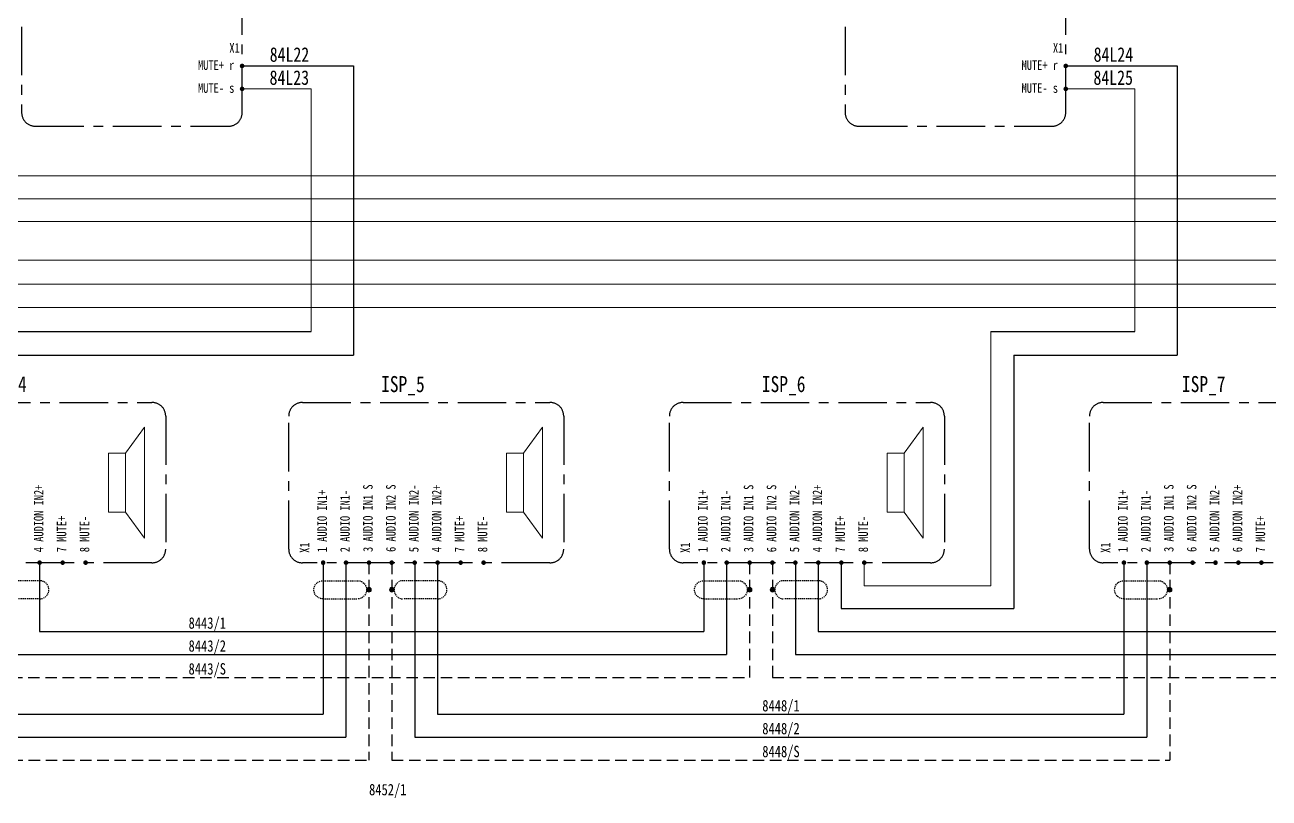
# Model space of a CAD drawing. Header units: millimetres. Extents: x 602 to 1213, y -129 to 311.
# Drawn here: x 907.6 to 1070.5, y -3.4 to 97.9 of the extents above; entities that cross this region are included whole.
import ezdxf
from ezdxf.enums import TextEntityAlignment as Align

# ---------------------------------------------------------------- set-up
doc = ezdxf.new("R2010")
doc.units = ezdxf.units.MM
doc.linetypes.add('CENTER', pattern=[50.8, 31.75, -6.35, 6.35, -6.35])
doc.linetypes.add('HIDDEN', pattern=[0.375, 0.25, -0.125])
for name, color, linetype, lineweight in [('1', 7, 'Continuous', 15), ('7', 7, 'Continuous', 15), ('ADDRESS', 85, 'Continuous', 15), ('GND', 252, 'Continuous', 15), ('LINE', 7, 'Continuous', 15), ('TEXT', 7, 'Continuous', 15)]:
    doc.layers.add(name, color=color, linetype=linetype, lineweight=lineweight)
for name, color, linetype in [('AUDIO+', 26, 'Continuous'), ('AUDIO-', 30, 'Continuous'), ('PA+', 116, 'Continuous'), ('SHIELD', 41, 'Continuous')]:
    doc.layers.add(name, color=color, linetype=linetype)
doc.styles.add('ROMANS', font='txt', dxfattribs={"height": 0.2})

# ---------------------------------------------------------------- blocks, each defined once
blk = doc.blocks.new('BALL')
at = {"layer": 'LINE'}
h = blk.add_hatch(color=256, dxfattribs=at)
h.paths.add_polyline_path([(203.75, 320.23, 0.41419), (203.5, 319.98), (203.75, 319.98)])
h.paths.add_polyline_path([(203.75, 320.23), (203.75, 319.98), (204, 319.98, 0.41419)])
h.paths.add_polyline_path([(204, 319.98, 0.00002), (204, 319.98), (203.5, 319.98, 1.00004)])
blk.add_circle((203.75, 319.98), 0.25, dxfattribs=at)
blk = doc.blocks.new('A$C38FC7A60')
at = {"layer": 'SHIELD', "linetype": 'HIDDEN'}
for p, q in [((-1.98, 10), (-1.98, 2.5)), ((0, 0), (0, 0.52))]:
    blk.add_line(p, q, dxfattribs=at)
for points in [[(-1.98, 10), (-1.98, 10), (-1.94, 10.52), (-1.94, 10.52), (-1.23, 12.78), (1.93, 12.35), (1.98, 10), (1.98, 10), (1.98, 2.5), (1.98, 2.5)], [(1.98, 2.5), (1.98, 2.5), (1.94, 1.98), (1.94, 1.98), (1.34, 0.01), (-1.34, 0.01), (-1.94, 1.98), (-1.94, 1.98), (-1.98, 2.5), (-1.98, 2.5)]]:
    blk.add_open_spline(points, degree=3, knots=[0, 0, 0, 0, 1, 1, 1, 2, 2, 2, 3, 3, 3, 3], dxfattribs=at)
at = {"layer": 'SHIELD', "linetype": 'HIDDEN', "xscale": -2, "yscale": 2, "zscale": 2}
blk.add_blockref('BALL', (407.5, -639.96), dxfattribs=at)

msp = doc.modelspace()

# ---------------------------------------------------------------- linework, layer by layer
for p, q in [((873.69, 57.74), (945.09, 57.74)), ((1034.08, 57.74), (1052.92, 57.74))]:
    msp.add_line(p, q)
at = {"color": 1, "linetype": 'CENTER', "ltscale": 0.2}
for points in [[(934.29, 180.7), (909.01, 180.7, 0.414214), (907.21, 178.9), (907.21, 86.4, 0.414214), (909.01, 84.6), (934.29, 84.6, 0.414214), (936.09, 86.4), (936.09, 178.9, 0.414214)], [(1042.09, 180.7), (1016.81, 180.7, 0.414214), (1015.01, 178.9), (1015.01, 86.4, 0.414214), (1016.81, 84.6), (1042.09, 84.6, 0.414214), (1043.89, 86.4), (1043.89, 178.9, 0.414214)], [(890.07, 29.24), (890.07, 46.64, -0.414214), (891.87, 48.44), (924.27, 48.44, -0.414214), (926.07, 46.64), (926.07, 29.24, -0.414214), (924.27, 27.44), (891.87, 27.44, -0.414214)], [(942.17, 29.24), (942.17, 46.64, -0.414214), (943.97, 48.44), (976.37, 48.44, -0.414214), (978.17, 46.64), (978.17, 29.24, -0.414214), (976.37, 27.44), (943.97, 27.44, -0.414214)], [(992, 29.24), (992, 46.64, -0.414214), (993.8, 48.44), (1026.2, 48.44, -0.414214), (1028, 46.64), (1028, 29.24, -0.414214), (1026.2, 27.44), (993.8, 27.44, -0.414214)], [(1046.99, 29.24), (1046.99, 46.64, -0.414214), (1048.79, 48.44), (1081.19, 48.44, -0.414214), (1082.99, 46.64), (1082.99, 29.24, -0.414214), (1081.19, 27.44), (1048.79, 27.44, -0.414214)]]:
    msp.add_lwpolyline(points, format="xyb", close=True, dxfattribs=at)
at = {"const_width": 0.3}
for points in [[(936.22, 92.49, 1), (935.92, 92.49, 1)], [(1044.04, 92.49, 1), (1043.74, 92.49, 1)], [(936.22, 89.49, -1), (935.92, 89.49, -1)], [(936.22, 89.49, -1), (935.92, 89.49, -1)], [(1044.04, 89.49, -1), (1043.74, 89.49, -1)], [(1044.04, 89.49, -1), (1043.74, 89.49, -1)], [(909.56, 27.31, -1), (909.56, 27.61, -1)], [(912.58, 27.31, 1), (912.58, 27.61, 1)], [(915.58, 27.31, 1), (915.58, 27.61, 1)], [(946.68, 27.31, 1), (946.68, 27.61, 1)], [(949.68, 27.31, 1), (949.68, 27.61, 1)], [(952.68, 27.31, 1), (952.68, 27.61, 1)], [(955.66, 27.31, -1), (955.66, 27.61, -1)], [(958.66, 27.31, -1), (958.66, 27.61, -1)], [(961.66, 27.31, -1), (961.66, 27.61, -1)], [(964.68, 27.31, 1), (964.68, 27.61, 1)], [(967.68, 27.31, 1), (967.68, 27.61, 1)], [(996.51, 27.31, 1), (996.51, 27.61, 1)], [(999.51, 27.31, 1), (999.51, 27.61, 1)], [(1002.51, 27.31, 1), (1002.51, 27.61, 1)], [(1005.49, 27.31, -1), (1005.49, 27.61, -1)], [(1008.49, 27.31, -1), (1008.49, 27.61, -1)], [(1011.49, 27.31, -1), (1011.49, 27.61, -1)], [(1014.51, 27.31, 1), (1014.51, 27.61, 1)], [(1017.51, 27.31, 1), (1017.51, 27.61, 1)], [(1051.5, 27.31, 1), (1051.5, 27.61, 1)], [(1054.5, 27.31, 1), (1054.5, 27.61, 1)], [(1057.5, 27.31, 1), (1057.5, 27.61, 1)], [(1060.49, 27.31, -1), (1060.49, 27.61, -1)], [(1063.49, 27.31, -1), (1063.49, 27.61, -1)], [(1066.49, 27.31, -1), (1066.49, 27.61, -1)], [(1069.5, 27.31, 1), (1069.5, 27.61, 1)]]:
    msp.add_lwpolyline(points, format="xyb", close=True, dxfattribs=at)
at = {"layer": '1'}
for p, q in [((936.09, 89.49), (945.09, 89.49)), ((1043.92, 89.49), (1052.92, 89.49)), ((1017.51, 24.44), (1034.08, 24.44))]:
    msp.add_line(p, q, dxfattribs=at)
at = {"layer": '7'}
for p, q in [((945.09, 89.49), (945.09, 57.74)), ((1052.92, 89.49), (1052.92, 57.74)), ((1034.08, 57.74), (1034.08, 24.44)), ((1017.51, 27.34), (1017.51, 24.44))]:
    msp.add_line(p, q, dxfattribs=at)
at = {"layer": '7', "color": 0}
for p, q in [((923.3, 45.21), (920.79, 41.79)), ((923.3, 30.66), (923.3, 45.21)), ((975.41, 45.21), (972.89, 41.79)), ((975.41, 30.66), (975.41, 45.21)), ((1025.24, 45.21), (1022.72, 41.79)), ((1025.24, 30.66), (1025.24, 45.21)), ((918.57, 34.08), (918.57, 41.79)), ((918.57, 41.79), (920.79, 41.79)), ((920.79, 41.79), (920.79, 34.08)), ((970.67, 34.08), (970.67, 41.79)), ((970.67, 41.79), (972.89, 41.79)), ((972.89, 41.79), (972.89, 34.08)), ((1020.5, 34.08), (1020.5, 41.79)), ((1020.5, 41.79), (1022.72, 41.79)), ((1022.72, 41.79), (1022.72, 34.08)), ((920.79, 34.08), (918.57, 34.08)), ((920.79, 34.08), (923.3, 30.66)), ((972.89, 34.08), (970.67, 34.08)), ((972.89, 34.08), (975.41, 30.66)), ((1022.72, 34.08), (1020.5, 34.08)), ((1022.72, 34.08), (1025.24, 30.66))]:
    msp.add_line(p, q, dxfattribs=at)
at = {"layer": 'ADDRESS'}
for p, q in [((707.9, 75.11), (1122.2, 75.11)), ((707.9, 72.11), (1122.2, 72.11)), ((707.93, 63.91), (1122.23, 63.91)), ((707.81, 60.88), (1122.2, 60.88))]:
    msp.add_line(p, q, dxfattribs=at)
at = {"layer": 'AUDIO+'}
for p, q in [((909.57, 27.44), (909.57, 18.44)), ((946.67, 27.44), (946.67, 7.62)), ((961.67, 27.44), (961.67, 7.62)), ((996.5, 27.44), (996.5, 18.44)), ((1011.5, 27.44), (1011.5, 18.44)), ((1051.49, 27.44), (1051.49, 7.62)), ((909.57, 18.44), (996.5, 18.44)), ((1011.5, 18.44), (1094.75, 18.44)), ((851.12, 7.62), (946.67, 7.62)), ((961.67, 7.62), (1051.49, 7.62))]:
    msp.add_line(p, q, dxfattribs=at)
at = {"layer": 'AUDIO-'}
for p, q in [((949.67, 27.44), (949.67, 4.62)), ((958.67, 27.44), (958.67, 4.62)), ((999.5, 27.44), (999.5, 15.44)), ((1008.5, 27.44), (1008.5, 15.44)), ((1054.49, 27.44), (1054.49, 4.62)), ((906.57, 15.44), (999.5, 15.44)), ((1008.5, 15.44), (1097.75, 15.44)), ((848.12, 4.62), (949.67, 4.62)), ((958.67, 4.62), (1054.49, 4.62))]:
    msp.add_line(p, q, dxfattribs=at)
at = {"layer": 'GND'}
for p, q in [((1122.2, 78.11), (707.9, 78.11)), ((707.9, 67.06), (1122.2, 67.06))]:
    msp.add_line(p, q, dxfattribs=at)
at = {"layer": 'PA+'}
for p, q in [((936.09, 92.49), (950.66, 92.49)), ((950.66, 92.49), (950.66, 54.61)), ((1043.92, 92.49), (1058.48, 92.49)), ((1058.48, 92.49), (1058.48, 54.61)), ((876.69, 54.61), (950.66, 54.61)), ((1037.08, 54.61), (1037.08, 21.44)), ((1037.08, 54.61), (1058.48, 54.61)), ((1014.51, 27.44), (1014.51, 21.44)), ((1014.51, 21.44), (1037.08, 21.44))]:
    msp.add_line(p, q, dxfattribs=at)
at = {"layer": 'SHIELD', "linetype": 'HIDDEN', "ltscale": 6}
for p, q in [((952.67, 27.44), (952.67, 1.62)), ((955.67, 27.44), (955.67, 1.62)), ((1002.5, 27.44), (1002.5, 12.44)), ((1005.5, 27.44), (1005.5, 12.44)), ((1057.49, 27.44), (1057.49, 1.62)), ((903.57, 12.44), (1002.5, 12.44)), ((1005.5, 12.44), (1100.75, 12.44)), ((845.12, 1.62), (952.67, 1.62)), ((955.67, 1.62), (1057.49, 1.62))]:
    msp.add_line(p, q, dxfattribs=at)

# ---------------------------------------------------------------- block references
at = {"layer": '7', "yscale": 0.5999999999999659}
for p, xscale, zscale, rotation in [((903.57, 23.91), -0.5999999999999659, 0.6, 270), ((952.67, 23.91), 0.5999999999999659, 0.5999999999999659, 90), ((955.67, 23.91), -0.5999999999999659, 0.6, 270), ((1002.5, 23.91), 0.5999999999999659, 0.5999999999999659, 90), ((1005.5, 23.91), -0.5999999999999659, 0.6, 270), ((1057.49, 23.91), 0.5999999999999659, 0.5999999999999659, 90)]:
    msp.add_blockref('A$C38FC7A60', p, dxfattribs=dict(at, xscale=xscale, zscale=zscale, rotation=rotation))

# ---------------------------------------------------------------- texts
at = {"style": 'ROMANS', "width": 0.8}
for s, p in [('4 AUDION IN2+', (909.44, 28.83)), ('3 AUDIO IN1 S', (952.54, 28.86)), ('6 AUDIO IN2 S', (955.54, 28.86)), ('5 AUDION IN2-', (958.54, 28.83)), ('4 AUDION IN2+', (961.54, 28.83)), ('3 AUDIO IN1 S', (1002.37, 28.83)), ('6 AUDIO IN2 S', (1005.37, 28.83)), ('5 AUDION IN2-', (1008.37, 28.83)), ('4 AUDION IN2+', (1011.37, 28.83)), ('3 AUDIO IN1 S', (1057.37, 28.86)), ('6 AUDIO IN2 S', (1060.37, 28.86)), ('5 AUDION IN2-', (1063.36, 28.83)), ('6 AUDION IN2+', (1066.36, 28.83)), ('1 AUDIO IN1+', (946.54, 28.83)), ('2 AUDIO IN1-', (949.54, 28.83)), ('1 AUDIO IN1+', (996.37, 28.83)), ('2 AUDIO IN1-', (999.37, 28.83)), ('1 AUDIO IN1+', (1051.36, 28.83)), ('2 AUDIO IN1-', (1054.36, 28.83)), ('7 MUTE+', (912.44, 28.83)), ('8 MUTE-', (915.44, 28.83)), ('7 MUTE+', (964.54, 28.83)), ('8 MUTE-', (967.54, 28.83)), ('7 MUTE+', (1014.37, 28.83)), ('8 MUTE-', (1017.37, 28.83)), ('7 MUTE+', (1069.36, 28.83))]:
    msp.add_text(s, height=1.25, rotation=90, dxfattribs=at).set_placement(p, align=Align.MIDDLE_LEFT)
at = {"layer": 'TEXT', "style": 'ROMANS', "width": 0.8}
for s, height, p in [('X1', 1.25, (935.76, 94.86)), ('X1', 1.25, (1043.57, 94.86)), ('MUTE+ r', 1.25, (935.06, 92.6)), ('MUTE+ r', 1.25, (1042.87, 92.6)), ('MUTE- s', 1.25, (935.06, 89.6)), ('MUTE- s', 1.25, (1042.87, 89.6)), ('8443/1', 1.5, (933.96, 19.56)), ('8443/2', 1.5, (933.96, 16.56)), ('8443/S', 1.5, (933.96, 13.56)), ('8448/1', 1.5, (1009.06, 8.74)), ('8448/2', 1.5, (1009.06, 5.74)), ('8448/S', 1.5, (1009.06, 2.74)), ('8452/1', 1.5, (957.59, -2.25))]:
    msp.add_text(s, height=height, dxfattribs=at).set_placement(p, align=Align.MIDDLE_RIGHT)
for s, p in [('84L22', (942.27, 93.99)), ('84L24', (1050.12, 93.99)), ('84L23', (942.25, 90.97)), ('84L25', (1050.1, 90.97))]:
    msp.add_text(s, height=1.9, dxfattribs=at).set_placement(p, align=Align.MIDDLE_CENTER)
at = {"layer": 'TEXT', "lineweight": 0, "style": 'ROMANS', "width": 0.8}
for s, p in [('ISP_4', (905.02, 49.79)), ('ISP_5', (957.12, 49.79)), ('ISP_6', (1006.96, 49.79)), ('ISP_7', (1061.95, 49.79))]:
    msp.add_text(s, height=2.1, dxfattribs=at).set_placement(p, align=Align.CENTER)
at = {"layer": 'TEXT', "style": 'ROMANS', "width": 0.8}
for p in [(944.25, 30.1), (994.08, 30.1), (1049.08, 30.1)]:
    msp.add_text('X1', height=1.25, rotation=90, dxfattribs=at).set_placement(p, align=Align.MIDDLE_RIGHT)

doc.saveas('drawing.dxf')
